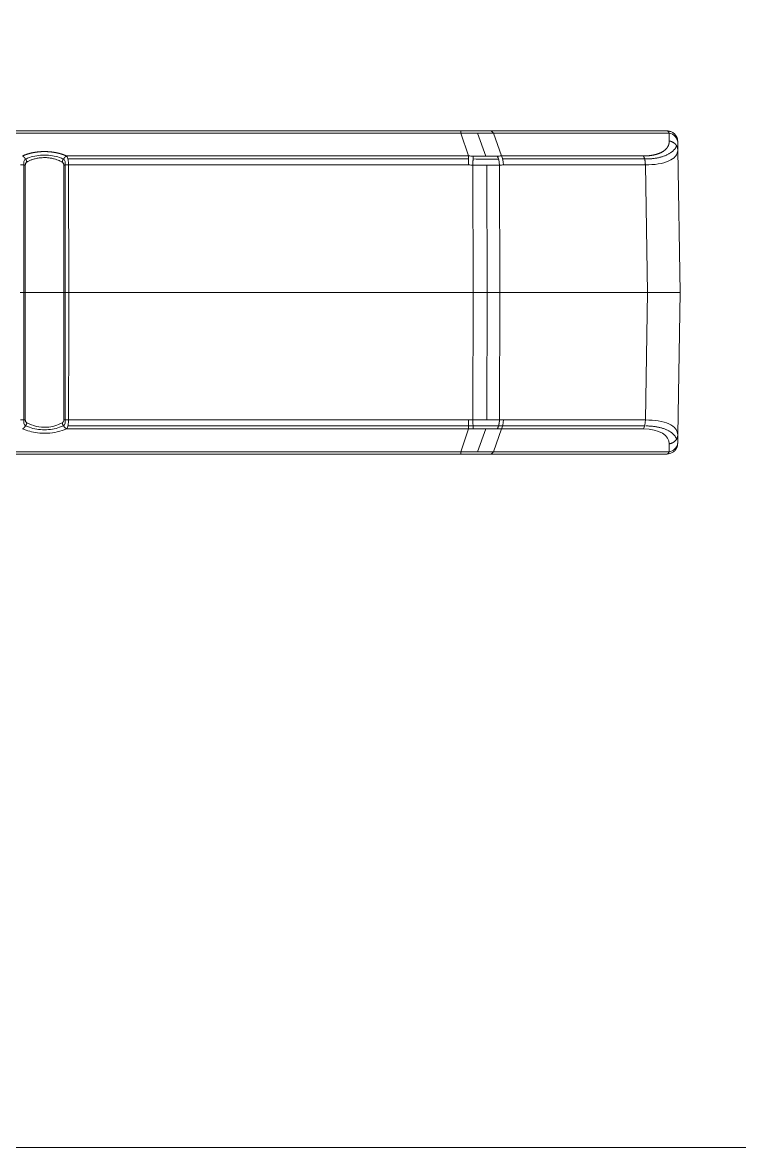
# Model space of a CAD drawing. Extents: x -778 to -614, y -2061 to -1833.
# Drawn here: x -722.52 to -702.01, y -2061.09 to -2028.9 of the extents above; entities that cross this region are included whole.
import ezdxf

# ---------------------------------------------------------------- set-up
doc = ezdxf.new("R2010")
doc.units = 0
doc.header["$MEASUREMENT"] = 0
doc.layers.add('3', color=7, linetype='Continuous')

msp = doc.modelspace()

# ---------------------------------------------------------------- linework, layer by layer
at = {"linetype": 'Continuous', "lineweight": 0}
msp.add_lwpolyline([(-778.457, -1974.121), (-613.541, -1974.121), (-613.541, -2061.092), (-778.457, -2061.092)], close=True, dxfattribs=at)
at = {"layer": '3', "color": 213, "linetype": 'Continuous', "lineweight": 0}
for p, q in [((-709.985, -2032.004), (-743.459, -2032.004)), ((-704.078, -2032.004), (-709.142, -2032.004)), ((-703.772, -2032.552), (-703.776, -2032.327)), ((-703.772, -2032.552), (-703.701, -2036.627)), ((-722.441, -2036.627), (-722.588, -2036.627)), ((-722.441, -2036.627), (-722.588, -2036.627)), ((-721.195, -2036.627), (-721.342, -2036.627)), ((-721.195, -2036.627), (-721.342, -2036.627)), ((-721.195, -2036.627), (-709.623, -2036.627)), ((-721.195, -2036.627), (-709.623, -2036.627)), ((-708.863, -2036.627), (-709.623, -2036.627)), ((-708.863, -2036.627), (-709.623, -2036.627)), ((-708.863, -2036.627), (-704.637, -2036.627)), ((-708.863, -2036.627), (-704.637, -2036.627)), ((-703.701, -2036.627), (-704.637, -2036.627)), ((-703.701, -2036.627), (-704.637, -2036.627)), ((-703.772, -2040.702), (-703.701, -2036.627)), ((-703.772, -2040.702), (-703.776, -2040.928)), ((-709.985, -2041.25), (-743.459, -2041.25)), ((-704.078, -2041.25), (-709.142, -2041.25))]:
    msp.add_line(p, q, dxfattribs=at)
at = {"layer": '3', "color": 18, "linetype": 'Continuous', "lineweight": 0}
for p, q in [((-709.985, -2032.069), (-743.429, -2032.069)), ((-709.985, -2032.069), (-709.757, -2032.723)), ((-709.269, -2032.728), (-709.499, -2032.067)), ((-709.048, -2032.069), (-708.821, -2032.723)), ((-704.021, -2032.069), (-709.048, -2032.069)), ((-704.017, -2032.295), (-704.021, -2032.069)), ((-722.48, -2032.885), (-722.481, -2036.627)), ((-722.441, -2032.8), (-722.48, -2032.885)), ((-721.302, -2032.885), (-721.342, -2032.8)), ((-721.302, -2036.627), (-721.302, -2032.885)), ((-721.261, -2032.723), (-709.757, -2032.723)), ((-709.757, -2032.808), (-721.224, -2032.808)), ((-721.204, -2032.98), (-721.195, -2036.627)), ((-721.204, -2032.98), (-709.757, -2032.98)), ((-709.636, -2032.982), (-709.623, -2036.627)), ((-708.875, -2032.982), (-708.863, -2036.627)), ((-708.821, -2032.723), (-704.759, -2032.723)), ((-704.704, -2032.808), (-708.785, -2032.808)), ((-708.763, -2032.98), (-704.701, -2032.98)), ((-704.701, -2032.98), (-704.637, -2036.627)), ((-709.228, -2036.627), (-709.241, -2032.987)), ((-722.481, -2036.627), (-722.48, -2040.371)), ((-721.303, -2040.371), (-721.302, -2036.627)), ((-709.636, -2040.272), (-709.623, -2036.627)), ((-709.228, -2036.627), (-709.241, -2040.268)), ((-708.875, -2040.272), (-708.863, -2036.627)), ((-704.701, -2040.274), (-704.637, -2036.627)), ((-722.441, -2040.455), (-722.48, -2040.371)), ((-721.303, -2040.371), (-721.342, -2040.455)), ((-721.204, -2040.274), (-709.757, -2040.274)), ((-708.763, -2040.274), (-704.701, -2040.274)), ((-721.261, -2040.531), (-709.757, -2040.531)), ((-721.224, -2040.446), (-709.757, -2040.446)), ((-709.985, -2041.185), (-709.757, -2040.531)), ((-709.269, -2040.526), (-709.499, -2041.187)), ((-709.048, -2041.185), (-708.821, -2040.531)), ((-708.821, -2040.531), (-704.759, -2040.531)), ((-708.785, -2040.446), (-704.704, -2040.446)), ((-704.017, -2040.959), (-704.021, -2041.185)), ((-709.985, -2041.185), (-743.429, -2041.185)), ((-704.021, -2041.185), (-709.048, -2041.185))]:
    msp.add_line(p, q, dxfattribs=at)
at = {"layer": '3', "color": 213, "linetype": 'Continuous', "lineweight": 0}
for points in [[(-703.772, -2032.552, 0), (-703.772, -2032.545, 0), (-703.773, -2032.538, 0), (-703.773, -2032.53, 0), (-703.774, -2032.523, 0), (-703.775, -2032.516, 0), (-703.777, -2032.509, 0), (-703.778, -2032.502, 0), (-703.78, -2032.495, 0), (-703.782, -2032.487, 0), (-703.784, -2032.48, 0), (-703.787, -2032.473, 0), (-703.789, -2032.467, 0), (-703.792, -2032.46, 0), (-703.795, -2032.453, 0), (-703.799, -2032.446, 0), (-703.802, -2032.44, 0), (-703.806, -2032.433, 0), (-703.81, -2032.427, 0), (-703.814, -2032.42, 0), (-703.818, -2032.414, 0), (-703.823, -2032.408, 0), (-703.827, -2032.402, 0), (-703.832, -2032.396, 0), (-703.837, -2032.391, 0), (-703.843, -2032.385, 0), (-703.848, -2032.379, 0), (-703.854, -2032.374, 0), (-703.859, -2032.369, 0), (-703.865, -2032.364, 0), (-703.871, -2032.359, 0), (-703.877, -2032.354, 0), (-703.884, -2032.349, 0), (-703.89, -2032.345, 0), (-703.897, -2032.341, 0), (-703.904, -2032.336, 0), (-703.911, -2032.332, 0), (-703.918, -2032.329, 0), (-703.925, -2032.325, 0), (-703.932, -2032.321, 0), (-703.939, -2032.318, 0), (-703.947, -2032.315, 0), (-703.954, -2032.312, 0), (-703.962, -2032.309, 0), (-703.969, -2032.307, 0), (-703.977, -2032.304, 0), (-703.985, -2032.302, 0), (-703.993, -2032.3, 0), (-704.001, -2032.298, 0), (-704.009, -2032.297, 0)], [(-722.396, -2032.896, 0), (-722.397, -2032.892, 0), (-722.398, -2032.887, 0), (-722.4, -2032.883, 0), (-722.401, -2032.878, 0), (-722.403, -2032.874, 0), (-722.405, -2032.87, 0), (-722.406, -2032.865, 0), (-722.408, -2032.861, 0), (-722.41, -2032.857, 0), (-722.412, -2032.852, 0), (-722.414, -2032.848, 0), (-722.416, -2032.844, 0), (-722.418, -2032.84, 0), (-722.42, -2032.835, 0), (-722.422, -2032.831, 0), (-722.424, -2032.827, 0), (-722.426, -2032.823, 0), (-722.429, -2032.819, 0), (-722.431, -2032.815, 0), (-722.433, -2032.811, 0), (-722.436, -2032.807, 0), (-722.438, -2032.803, 0), (-722.441, -2032.8, 0), (-722.444, -2032.796, 0), (-722.446, -2032.792, 0), (-722.449, -2032.788, 0), (-722.452, -2032.785, 0), (-722.454, -2032.781, 0), (-722.457, -2032.778, 0), (-722.46, -2032.775, 0), (-722.463, -2032.771, 0), (-722.466, -2032.768, 0), (-722.469, -2032.765, 0), (-722.472, -2032.762, 0), (-722.475, -2032.759, 0), (-722.478, -2032.756, 0), (-722.481, -2032.753, 0), (-722.484, -2032.75, 0), (-722.487, -2032.747, 0), (-722.49, -2032.745, 0), (-722.493, -2032.742, 0), (-722.496, -2032.74, 0), (-722.499, -2032.737, 0), (-722.503, -2032.735, 0), (-722.506, -2032.733, 0), (-722.509, -2032.731, 0), (-722.512, -2032.729, 0), (-722.515, -2032.727, 0), (-722.518, -2032.725, 0)], [(-721.261, -2032.723, 0), (-721.264, -2032.725, 0), (-721.267, -2032.727, 0), (-721.27, -2032.729, 0), (-721.274, -2032.731, 0), (-721.277, -2032.733, 0), (-721.28, -2032.735, 0), (-721.283, -2032.737, 0), (-721.286, -2032.74, 0), (-721.289, -2032.742, 0), (-721.293, -2032.745, 0), (-721.296, -2032.747, 0), (-721.299, -2032.75, 0), (-721.302, -2032.753, 0), (-721.305, -2032.756, 0), (-721.308, -2032.759, 0), (-721.311, -2032.762, 0), (-721.314, -2032.765, 0), (-721.317, -2032.768, 0), (-721.32, -2032.771, 0), (-721.322, -2032.775, 0), (-721.325, -2032.778, 0), (-721.328, -2032.781, 0), (-721.331, -2032.785, 0), (-721.334, -2032.788, 0), (-721.336, -2032.792, 0), (-721.339, -2032.796, 0), (-721.342, -2032.8, 0), (-721.344, -2032.803, 0), (-721.347, -2032.807, 0), (-721.349, -2032.811, 0), (-721.351, -2032.815, 0), (-721.354, -2032.819, 0), (-721.356, -2032.823, 0), (-721.358, -2032.827, 0), (-721.361, -2032.831, 0), (-721.363, -2032.835, 0), (-721.365, -2032.84, 0), (-721.367, -2032.844, 0), (-721.369, -2032.848, 0), (-721.371, -2032.852, 0), (-721.373, -2032.857, 0), (-721.375, -2032.861, 0), (-721.376, -2032.865, 0), (-721.378, -2032.87, 0), (-721.38, -2032.874, 0), (-721.381, -2032.878, 0), (-721.383, -2032.883, 0), (-721.384, -2032.887, 0), (-721.385, -2032.892, 0)], [(-722.522, -2040.531, 0), (-722.518, -2040.529, 0), (-722.515, -2040.528, 0), (-722.512, -2040.526, 0), (-722.509, -2040.524, 0), (-722.506, -2040.522, 0), (-722.503, -2040.519, 0), (-722.499, -2040.517, 0), (-722.496, -2040.515, 0), (-722.493, -2040.512, 0), (-722.49, -2040.51, 0), (-722.487, -2040.507, 0), (-722.484, -2040.504, 0), (-722.481, -2040.502, 0), (-722.478, -2040.499, 0), (-722.475, -2040.496, 0), (-722.472, -2040.493, 0), (-722.469, -2040.49, 0), (-722.466, -2040.486, 0), (-722.463, -2040.483, 0), (-722.46, -2040.48, 0), (-722.457, -2040.477, 0), (-722.454, -2040.473, 0), (-722.452, -2040.47, 0), (-722.449, -2040.466, 0), (-722.446, -2040.462, 0), (-722.444, -2040.459, 0), (-722.441, -2040.455, 0), (-722.438, -2040.451, 0), (-722.436, -2040.447, 0), (-722.433, -2040.443, 0), (-722.431, -2040.439, 0), (-722.429, -2040.435, 0), (-722.426, -2040.431, 0), (-722.424, -2040.427, 0), (-722.422, -2040.423, 0), (-722.42, -2040.419, 0), (-722.418, -2040.415, 0), (-722.416, -2040.411, 0), (-722.414, -2040.406, 0), (-722.412, -2040.402, 0), (-722.41, -2040.398, 0), (-722.408, -2040.394, 0), (-722.406, -2040.389, 0), (-722.405, -2040.385, 0), (-722.403, -2040.38, 0), (-722.401, -2040.376, 0), (-722.4, -2040.372, 0), (-722.398, -2040.367, 0), (-722.397, -2040.363, 0)], [(-721.387, -2040.358, 0), (-721.385, -2040.363, 0), (-721.384, -2040.367, 0), (-721.383, -2040.372, 0), (-721.381, -2040.376, 0), (-721.38, -2040.38, 0), (-721.378, -2040.385, 0), (-721.376, -2040.389, 0), (-721.375, -2040.394, 0), (-721.373, -2040.398, 0), (-721.371, -2040.402, 0), (-721.369, -2040.406, 0), (-721.367, -2040.411, 0), (-721.365, -2040.415, 0), (-721.363, -2040.419, 0), (-721.361, -2040.423, 0), (-721.358, -2040.427, 0), (-721.356, -2040.431, 0), (-721.354, -2040.435, 0), (-721.351, -2040.439, 0), (-721.349, -2040.443, 0), (-721.347, -2040.447, 0), (-721.344, -2040.451, 0), (-721.342, -2040.455, 0), (-721.339, -2040.459, 0), (-721.336, -2040.462, 0), (-721.334, -2040.466, 0), (-721.331, -2040.47, 0), (-721.328, -2040.473, 0), (-721.325, -2040.477, 0), (-721.322, -2040.48, 0), (-721.32, -2040.483, 0), (-721.317, -2040.486, 0), (-721.314, -2040.49, 0), (-721.311, -2040.493, 0), (-721.308, -2040.496, 0), (-721.305, -2040.499, 0), (-721.302, -2040.502, 0), (-721.299, -2040.504, 0), (-721.296, -2040.507, 0), (-721.293, -2040.51, 0), (-721.289, -2040.512, 0), (-721.286, -2040.515, 0), (-721.283, -2040.517, 0), (-721.28, -2040.519, 0), (-721.277, -2040.522, 0), (-721.274, -2040.524, 0), (-721.27, -2040.526, 0), (-721.267, -2040.528, 0), (-721.264, -2040.529, 0)], [(-704.017, -2040.959, 0), (-704.009, -2040.958, 0), (-704.001, -2040.956, 0), (-703.993, -2040.954, 0), (-703.985, -2040.952, 0), (-703.977, -2040.95, 0), (-703.969, -2040.948, 0), (-703.962, -2040.945, 0), (-703.954, -2040.942, 0), (-703.947, -2040.94, 0), (-703.939, -2040.936, 0), (-703.932, -2040.933, 0), (-703.925, -2040.93, 0), (-703.918, -2040.926, 0), (-703.911, -2040.922, 0), (-703.904, -2040.918, 0), (-703.897, -2040.914, 0), (-703.89, -2040.91, 0), (-703.884, -2040.905, 0), (-703.877, -2040.9, 0), (-703.871, -2040.896, 0), (-703.865, -2040.891, 0), (-703.859, -2040.886, 0), (-703.854, -2040.88, 0), (-703.848, -2040.875, 0), (-703.843, -2040.87, 0), (-703.837, -2040.864, 0), (-703.832, -2040.858, 0), (-703.827, -2040.852, 0), (-703.823, -2040.846, 0), (-703.818, -2040.84, 0), (-703.814, -2040.834, 0), (-703.81, -2040.828, 0), (-703.806, -2040.821, 0), (-703.802, -2040.815, 0), (-703.799, -2040.808, 0), (-703.795, -2040.801, 0), (-703.792, -2040.795, 0), (-703.789, -2040.788, 0), (-703.787, -2040.781, 0), (-703.784, -2040.774, 0), (-703.782, -2040.767, 0), (-703.78, -2040.76, 0), (-703.778, -2040.753, 0), (-703.777, -2040.746, 0), (-703.775, -2040.738, 0), (-703.774, -2040.731, 0), (-703.773, -2040.724, 0), (-703.773, -2040.717, 0), (-703.772, -2040.709, 0)]]:
    msp.add_polyline3d(points, dxfattribs=at)
at = {"layer": '3', "color": 18, "linetype": 'Continuous', "lineweight": 0}
for points in [[(-704.704, -2032.808, 0), (-704.677, -2032.808, 0), (-704.65, -2032.807, 0), (-704.624, -2032.807, 0), (-704.597, -2032.805, 0), (-704.571, -2032.804, 0), (-704.545, -2032.802, 0), (-704.52, -2032.8, 0), (-704.495, -2032.798, 0), (-704.47, -2032.795, 0), (-704.445, -2032.792, 0), (-704.421, -2032.788, 0), (-704.397, -2032.785, 0), (-704.373, -2032.781, 0), (-704.35, -2032.776, 0), (-704.327, -2032.772, 0), (-704.305, -2032.767, 0), (-704.283, -2032.761, 0), (-704.261, -2032.756, 0), (-704.239, -2032.75, 0), (-704.218, -2032.744, 0), (-704.198, -2032.737, 0), (-704.178, -2032.73, 0), (-704.158, -2032.723, 0), (-704.139, -2032.716, 0), (-704.12, -2032.708, 0), (-704.101, -2032.7, 0), (-704.083, -2032.692, 0), (-704.066, -2032.683, 0), (-704.049, -2032.675, 0), (-704.032, -2032.665, 0), (-704.016, -2032.656, 0), (-704, -2032.646, 0), (-703.985, -2032.637, 0), (-703.97, -2032.626, 0), (-703.956, -2032.616, 0), (-703.943, -2032.605, 0), (-703.929, -2032.594, 0), (-703.917, -2032.583, 0), (-703.905, -2032.572, 0), (-703.893, -2032.56, 0), (-703.882, -2032.548, 0), (-703.872, -2032.536, 0), (-703.862, -2032.524, 0), (-703.852, -2032.511, 0), (-703.843, -2032.498, 0), (-703.835, -2032.486, 0), (-703.827, -2032.472, 0), (-703.82, -2032.459, 0), (-703.813, -2032.445, 0)], [(-709.757, -2040.446, 0), (-709.755, -2040.446, 0), (-709.752, -2040.446, 0), (-709.75, -2040.446, 0), (-709.747, -2040.446, 0), (-709.745, -2040.446, 0), (-709.742, -2040.446, 0), (-709.74, -2040.446, 0), (-709.737, -2040.446, 0), (-709.735, -2040.446, 0), (-709.732, -2040.446, 0), (-709.73, -2040.446, 0), (-709.727, -2040.446, 0), (-709.725, -2040.446, 0), (-709.722, -2040.446, 0), (-709.72, -2040.446, 0), (-709.717, -2040.446, 0), (-709.715, -2040.446, 0), (-709.712, -2040.446, 0), (-709.709, -2040.446, 0), (-709.707, -2040.446, 0), (-709.704, -2040.446, 0), (-709.702, -2040.446, 0), (-709.699, -2040.446, 0), (-709.697, -2040.446, 0), (-709.694, -2040.446, 0), (-709.692, -2040.446, 0), (-709.689, -2040.446, 0), (-709.687, -2040.446, 0), (-709.684, -2040.446, 0), (-709.682, -2040.446, 0), (-709.679, -2040.446, 0), (-709.677, -2040.446, 0), (-709.674, -2040.446, 0), (-709.672, -2040.446, 0), (-709.669, -2040.446, 0), (-709.667, -2040.446, 0), (-709.664, -2040.446, 0), (-709.662, -2040.446, 0), (-709.659, -2040.446, 0), (-709.656, -2040.446, 0), (-709.654, -2040.446, 0), (-709.651, -2040.446, 0), (-709.649, -2040.446, 0), (-709.646, -2040.446, 0), (-709.644, -2040.446, 0), (-709.641, -2040.446, 0), (-709.639, -2040.445, 0), (-709.636, -2040.445, 0), (-709.634, -2040.445, 0)], [(-708.901, -2040.445, 0), (-708.899, -2040.445, 0), (-708.897, -2040.445, 0), (-708.894, -2040.445, 0), (-708.892, -2040.445, 0), (-708.89, -2040.445, 0), (-708.887, -2040.445, 0), (-708.885, -2040.445, 0), (-708.883, -2040.445, 0), (-708.88, -2040.445, 0), (-708.878, -2040.445, 0), (-708.876, -2040.445, 0), (-708.873, -2040.445, 0), (-708.871, -2040.446, 0), (-708.869, -2040.446, 0), (-708.866, -2040.446, 0), (-708.864, -2040.446, 0), (-708.862, -2040.446, 0), (-708.859, -2040.446, 0), (-708.857, -2040.446, 0), (-708.855, -2040.446, 0), (-708.852, -2040.446, 0), (-708.85, -2040.446, 0), (-708.848, -2040.446, 0), (-708.846, -2040.446, 0), (-708.843, -2040.446, 0), (-708.841, -2040.446, 0), (-708.839, -2040.446, 0), (-708.836, -2040.446, 0), (-708.834, -2040.446, 0), (-708.832, -2040.446, 0), (-708.829, -2040.446, 0), (-708.827, -2040.446, 0), (-708.825, -2040.446, 0), (-708.822, -2040.446, 0), (-708.82, -2040.446, 0), (-708.818, -2040.446, 0), (-708.815, -2040.446, 0), (-708.813, -2040.446, 0), (-708.811, -2040.446, 0), (-708.808, -2040.446, 0), (-708.806, -2040.446, 0), (-708.804, -2040.446, 0), (-708.801, -2040.446, 0), (-708.799, -2040.446, 0), (-708.797, -2040.446, 0), (-708.794, -2040.446, 0), (-708.792, -2040.446, 0), (-708.79, -2040.446, 0), (-708.787, -2040.446, 0)], [(-703.807, -2040.823, 0), (-703.813, -2040.809, 0), (-703.82, -2040.795, 0), (-703.827, -2040.782, 0), (-703.835, -2040.769, 0), (-703.843, -2040.756, 0), (-703.852, -2040.743, 0), (-703.862, -2040.731, 0), (-703.872, -2040.718, 0), (-703.882, -2040.706, 0), (-703.893, -2040.694, 0), (-703.905, -2040.683, 0), (-703.917, -2040.671, 0), (-703.929, -2040.66, 0), (-703.943, -2040.649, 0), (-703.956, -2040.638, 0), (-703.97, -2040.628, 0), (-703.985, -2040.618, 0), (-704, -2040.608, 0), (-704.016, -2040.598, 0), (-704.032, -2040.589, 0), (-704.049, -2040.58, 0), (-704.066, -2040.571, 0), (-704.083, -2040.563, 0), (-704.101, -2040.554, 0), (-704.12, -2040.546, 0), (-704.139, -2040.539, 0), (-704.158, -2040.531, 0), (-704.178, -2040.524, 0), (-704.198, -2040.517, 0), (-704.218, -2040.511, 0), (-704.239, -2040.505, 0), (-704.261, -2040.499, 0), (-704.283, -2040.493, 0), (-704.305, -2040.488, 0), (-704.327, -2040.483, 0), (-704.35, -2040.478, 0), (-704.373, -2040.474, 0), (-704.397, -2040.47, 0), (-704.421, -2040.466, 0), (-704.445, -2040.463, 0), (-704.47, -2040.46, 0), (-704.495, -2040.457, 0), (-704.52, -2040.454, 0), (-704.545, -2040.452, 0), (-704.571, -2040.45, 0), (-704.597, -2040.449, 0), (-704.624, -2040.448, 0), (-704.65, -2040.447, 0), (-704.677, -2040.447, 0)]]:
    msp.add_polyline3d(points, dxfattribs=at)
for points, degree in [([(-709.985, -2032.069), (-709.985, -2032.027), (-709.985, -2032), (-709.985, -2032.006)], 3), ([(-709.048, -2032.069), (-709.076, -2032.027), (-709.109, -2032.004), (-709.142, -2032.004)], 3), ([(-704.021, -2032.069), (-703.892, -2032.09), (-703.778, -2032.218), (-703.776, -2032.327)], 3), ([(-703.798, -2032.192), (-703.785, -2032.226), (-703.777, -2032.263), (-703.776, -2032.3)], 3), ([(-703.776, -2032.327), (-703.776, -2032.309), (-703.776, -2032.3)], 2), ([(-722.441, -2036.627), (-722.441, -2035.412), (-722.441, -2034.197), (-722.441, -2032.982)], 3), ([(-721.341, -2032.982), (-721.341, -2034.197), (-721.341, -2035.412), (-721.342, -2036.627)], 3), ([(-721.204, -2032.98), (-721.254, -2032.981), (-721.304, -2032.981), (-721.341, -2032.982)], 3), ([(-722.441, -2036.627), (-722.441, -2037.843), (-722.441, -2039.058), (-722.441, -2040.273)], 3), ([(-721.341, -2040.273), (-721.341, -2039.058), (-721.341, -2037.843), (-721.342, -2036.627)], 3), ([(-721.204, -2040.274), (-721.201, -2039.058), (-721.198, -2037.843), (-721.195, -2036.627)], 3), ([(-722.579, -2040.274), (-722.528, -2040.274), (-722.478, -2040.273), (-722.441, -2040.273)], 3), ([(-709.757, -2040.274), (-709.697, -2040.274), (-709.636, -2040.272)], 2), ([(-708.875, -2040.272), (-708.819, -2040.274), (-708.763, -2040.274)], 2), ([(-704.759, -2040.531), (-704.725, -2040.48), (-704.702, -2040.378), (-704.701, -2040.274)], 3), ([(-709.757, -2040.532), (-709.714, -2040.531), (-709.671, -2040.531), (-709.628, -2040.53)], 3), ([(-708.94, -2040.53), (-708.9, -2040.531), (-708.86, -2040.531), (-708.82, -2040.532)], 3), ([(-704.759, -2040.531), (-704.298, -2040.531), (-704.013, -2040.724), (-704.017, -2040.959)], 3), ([(-704.021, -2041.185), (-703.904, -2041.166), (-703.807, -2041.078), (-703.782, -2040.975)], 3), ([(-709.048, -2041.185), (-709.076, -2041.228), (-709.109, -2041.25), (-709.142, -2041.25)], 3)]:
    msp.add_open_spline(points, degree=degree, dxfattribs=at)
at = {"layer": '3', "color": 213, "linetype": 'Continuous', "lineweight": 0}
for points, weights in [([(-709.142, -2032.004), (-709.41, -2032.004), (-709.695, -2032.004), (-709.985, -2032.004)], [1, 0.987321031206, 0.987321031206, 1]), ([(-709.628, -2032.724), (-709.63, -2032.778), (-709.633, -2032.872), (-709.636, -2032.982)], [1.07167317982, 0.976432382685, 0.976110034772, 1.07070613607]), ([(-708.94, -2040.53), (-708.903, -2040.476), (-708.879, -2040.382), (-708.875, -2040.272)], [1.07168126174, 0.976432204407, 0.976107357767, 1.07070672182])]:
    msp.add_rational_spline(points, weights, degree=3, dxfattribs=at)
for points, degree, knots in [([(-703.798, -2032.195), (-703.81, -2032.166), (-703.842, -2032.114), (-703.911, -2032.052), (-703.994, -2032.015), (-704.051, -2032.008), (-704.08, -2032.008)], 3, [0, 0, 0, 0, 0.255412, 0.51486, 0.766374, 1, 1, 1, 1]), ([(-703.817, -2032.154), (-703.811, -2032.164), (-703.806, -2032.175), (-703.801, -2032.186), (-703.799, -2032.19), (-703.798, -2032.194)], 3, [0, 0, 0, 0, 0.864832, 0.864832, 1, 1, 1, 1]), ([(-709.757, -2032.723), (-709.757, -2032.749), (-709.757, -2032.787), (-709.757, -2032.876), (-709.757, -2032.928), (-709.757, -2032.98)], 3, [0, 0, 0, 0, 0.5, 0.5, 1, 1, 1, 1]), ([(-721.342, -2036.627), (-721.376, -2036.627), (-721.531, -2036.627), (-721.891, -2036.627), (-722.251, -2036.627), (-722.407, -2036.627), (-722.441, -2036.627)], 3, [0, 0, 0, 0, 0.121771, 0.5, 0.878229, 1, 1, 1, 1]), ([(-721.342, -2036.627), (-721.448, -2036.627), (-721.592, -2036.627), (-721.662, -2036.627), (-721.738, -2036.627), (-721.814, -2036.627), (-721.891, -2036.627), (-721.967, -2036.627), (-722.044, -2036.627), (-722.119, -2036.627), (-722.191, -2036.627), (-722.334, -2036.627), (-722.441, -2036.627)], 2, [0, 0, 0, 0.25, 0.25, 0.375, 0.375, 0.5, 0.5, 0.625, 0.625, 0.75, 0.75, 1, 1, 1]), ([(-709.628, -2040.53), (-709.629, -2040.505), (-709.631, -2040.467), (-709.633, -2040.377), (-709.635, -2040.325), (-709.636, -2040.272)], 3, [0, 0, 0, 0, 0.5, 0.5, 1, 1, 1, 1]), ([(-709.142, -2041.25), (-709.243, -2041.25), (-709.346, -2041.25), (-709.447, -2041.25), (-709.555, -2041.25), (-709.764, -2041.25), (-709.985, -2041.25)], 2, [0, 0, 0, 0.25, 0.25, 0.5, 0.5, 1, 1, 1]), ([(-704.08, -2041.246), (-704.051, -2041.247), (-703.994, -2041.239), (-703.911, -2041.202), (-703.842, -2041.141), (-703.81, -2041.089), (-703.798, -2041.06)], 3, [0, 0, 0, 0, 0.233626, 0.48514, 0.744587, 1, 1, 1, 1])]:
    msp.add_open_spline(points, degree=degree, knots=knots, dxfattribs=at)
for points, degree in [([(-704.078, -2032.004), (-704.055, -2032.004), (-704.033, -2032.007), (-704.011, -2032.012)], 3), ([(-703.782, -2032.247), (-703.794, -2032.186), (-703.826, -2032.151)], 2), ([(-703.795, -2032.647), (-703.785, -2032.616), (-703.778, -2032.584), (-703.772, -2032.552)], 3), ([(-709.757, -2032.723), (-709.714, -2032.724), (-709.671, -2032.724), (-709.628, -2032.724)], 3), ([(-709.757, -2032.98), (-709.717, -2032.981), (-709.676, -2032.982), (-709.636, -2032.982)], 3), ([(-708.94, -2032.724), (-708.9, -2032.724), (-708.861, -2032.724), (-708.821, -2032.723)], 3), ([(-708.94, -2032.724), (-708.904, -2032.776), (-708.878, -2032.877), (-708.875, -2032.982)], 3), ([(-708.875, -2032.982), (-708.837, -2032.982), (-708.8, -2032.981), (-708.763, -2032.98)], 3), ([(-708.821, -2032.723), (-708.786, -2032.775), (-708.763, -2032.876), (-708.763, -2032.98)], 3), ([(-709.757, -2040.531), (-709.757, -2040.48), (-709.757, -2040.378), (-709.757, -2040.274)], 3), ([(-708.82, -2040.532), (-708.787, -2040.48), (-708.764, -2040.379), (-708.763, -2040.274)], 3), ([(-703.791, -2040.619), (-703.783, -2040.646), (-703.777, -2040.674), (-703.772, -2040.702)], 3), ([(-703.826, -2041.104), (-703.794, -2041.068), (-703.782, -2041.007)], 2), ([(-703.804, -2041.059), (-703.787, -2041.025), (-703.777, -2040.989), (-703.776, -2040.954)], 3), ([(-703.782, -2040.975), (-703.778, -2040.959), (-703.776, -2040.944), (-703.776, -2040.928)], 3), ([(-703.782, -2041.002), (-703.781, -2040.974)], 1)]:
    msp.add_open_spline(points, degree=degree, dxfattribs=at)
at = {"layer": '3', "color": 18, "linetype": 'Continuous', "lineweight": 0}
for points, degree, knots in [([(-704.021, -2032.069), (-704.029, -2032.053), (-704.042, -2032.024), (-704.057, -2032.013), (-704.063, -2032.01)], 3, [0, 0, 0, 0, 0.573753, 1, 1, 1, 1]), ([(-709.048, -2032.069), (-709.073, -2032.069), (-709.123, -2032.069), (-709.199, -2032.068), (-709.275, -2032.068), (-709.352, -2032.068), (-709.43, -2032.067), (-709.508, -2032.067), (-709.586, -2032.067), (-709.665, -2032.068), (-709.744, -2032.068), (-709.824, -2032.068), (-709.904, -2032.069), (-709.958, -2032.069), (-709.985, -2032.069)], 3, [0, 0, 0, 0, 0.083835, 0.167398, 0.250743, 0.333924, 0.416995, 0.500011, 0.583027, 0.666096, 0.749274, 0.832615, 0.916172, 1, 1, 1, 1]), ([(-704.759, -2032.723), (-704.598, -2032.723), (-704.463, -2032.695), (-704.324, -2032.667), (-704.224, -2032.61), (-704.121, -2032.553), (-704.068, -2032.472), (-704.016, -2032.392), (-704.017, -2032.295)], 2, [0, 0, 0, 0.25, 0.25, 0.5, 0.5, 0.75, 0.75, 1, 1, 1]), ([(-722.522, -2032.723), (-722.39, -2032.663), (-722.228, -2032.63), (-722.129, -2032.61), (-722.024, -2032.602), (-721.918, -2032.594), (-721.811, -2032.599), (-721.716, -2032.603), (-721.623, -2032.618), (-721.546, -2032.63), (-721.472, -2032.649), (-721.359, -2032.679), (-721.261, -2032.723)], 2, [0, 0, 0, 0.25, 0.25, 0.375, 0.375, 0.5, 0.5, 0.625, 0.625, 0.75, 0.75, 1, 1, 1]), ([(-704.701, -2032.98), (-704.573, -2032.975), (-704.31, -2032.963), (-704.015, -2032.873), (-703.846, -2032.761), (-703.806, -2032.678), (-703.795, -2032.647)], 3, [0, 0, 0, 0, 0.268831, 0.555094, 0.837523, 1, 1, 1, 1]), ([(-722.441, -2032.981), (-722.441, -2032.977), (-722.441, -2032.972), (-722.439, -2032.958), (-722.434, -2032.941), (-722.426, -2032.923), (-722.413, -2032.908), (-722.402, -2032.899), (-722.396, -2032.896)], 3, [0, 0, 0, 0, 0.059617, 0.213506, 0.384041, 0.573796, 0.783898, 1, 1, 1, 1]), ([(-721.351, -2032.814), (-721.385, -2032.796), (-721.542, -2032.729), (-721.891, -2032.672), (-722.24, -2032.729), (-722.398, -2032.796), (-722.432, -2032.814)], 3, [0, 0, 0, 0, 0.11656, 0.5, 0.88344, 1, 1, 1, 1]), ([(-722.396, -2032.896), (-722.376, -2032.885), (-722.33, -2032.861), (-722.251, -2032.828), (-722.154, -2032.8), (-722.044, -2032.778), (-721.926, -2032.768), (-721.811, -2032.771), (-721.706, -2032.784), (-721.615, -2032.804), (-721.537, -2032.827), (-721.472, -2032.853), (-721.423, -2032.876), (-721.396, -2032.891), (-721.387, -2032.896)], 3, [0, 0, 0, 0, 0.073745, 0.161193, 0.257299, 0.361784, 0.470254, 0.574424, 0.670316, 0.756398, 0.833517, 0.902785, 0.965256, 1, 1, 1, 1]), ([(-721.387, -2032.896), (-721.381, -2032.899), (-721.37, -2032.908), (-721.357, -2032.923), (-721.348, -2032.941), (-721.343, -2032.958), (-721.341, -2032.972), (-721.341, -2032.977), (-721.341, -2032.981)], 3, [0, 0, 0, 0, 0.216102, 0.426204, 0.615959, 0.786494, 0.940383, 1, 1, 1, 1]), ([(-721.261, -2032.723), (-721.244, -2032.756), (-721.212, -2032.819), (-721.206, -2032.927), (-721.204, -2032.98)], 3, [0, 0, 0, 0, 0.511087, 1, 1, 1, 1]), ([(-709.636, -2032.982), (-709.612, -2032.983), (-709.565, -2032.984), (-709.494, -2032.985), (-709.424, -2032.986), (-709.353, -2032.986), (-709.283, -2032.987), (-709.213, -2032.987), (-709.144, -2032.986), (-709.076, -2032.986), (-709.008, -2032.985), (-708.941, -2032.984), (-708.897, -2032.983), (-708.875, -2032.982)], 3, [0, 0, 0, 0, 0.090884, 0.181779, 0.27267, 0.363548, 0.45442, 0.545297, 0.636191, 0.727114, 0.818066, 0.909033, 1, 1, 1, 1]), ([(-708.902, -2032.81), (-709.028, -2032.812), (-709.159, -2032.813), (-709.291, -2032.813), (-709.403, -2032.813), (-709.517, -2032.811), (-709.631, -2032.809)], 3, [0, 0, 0, 0, 0.543747, 0.543747, 0.543747, 1, 1, 1, 1]), ([(-709.628, -2032.724), (-709.605, -2032.725), (-709.558, -2032.726), (-709.487, -2032.727), (-709.417, -2032.728), (-709.348, -2032.728), (-709.263, -2032.729), (-709.163, -2032.728), (-709.05, -2032.727), (-708.977, -2032.725), (-708.941, -2032.724)], 3, [0, 0, 0, 0, 0.099892, 0.199712, 0.299578, 0.399611, 0.499931, 0.666992, 0.833496, 1, 1, 1, 1]), ([(-722.441, -2040.273), (-722.441, -2040.278), (-722.441, -2040.288), (-722.438, -2040.304), (-722.431, -2040.322), (-722.418, -2040.343), (-722.403, -2040.353), (-722.396, -2040.358)], 3, [0, 0, 0, 0, 0.140901, 0.280614, 0.423759, 0.701781, 1, 1, 1, 1]), ([(-722.396, -2040.358), (-722.311, -2040.397), (-722.145, -2040.473), (-721.845, -2040.494), (-721.582, -2040.452), (-721.453, -2040.39), (-721.387, -2040.358)], 3, [0, 0, 0, 0, 0.286424, 0.55617, 0.772263, 1, 1, 1, 1]), ([(-721.387, -2040.358), (-721.383, -2040.356), (-721.375, -2040.351), (-721.365, -2040.341), (-721.357, -2040.33), (-721.349, -2040.316), (-721.342, -2040.296), (-721.341, -2040.281), (-721.341, -2040.273)], 3, [0, 0, 0, 0, 0.153364, 0.29868, 0.438929, 0.57736, 0.789929, 1, 1, 1, 1]), ([(-721.261, -2040.531), (-721.244, -2040.499), (-721.212, -2040.435), (-721.206, -2040.327), (-721.204, -2040.274)], 3, [0, 0, 0, 0, 0.511089, 1, 1, 1, 1]), ([(-709.636, -2040.272), (-709.612, -2040.272), (-709.565, -2040.271), (-709.494, -2040.269), (-709.423, -2040.269), (-709.353, -2040.268), (-709.283, -2040.268), (-709.213, -2040.268), (-709.144, -2040.268), (-709.076, -2040.269), (-709.008, -2040.269), (-708.941, -2040.271), (-708.897, -2040.272), (-708.875, -2040.272)], 3, [0, 0, 0, 0, 0.090927, 0.181844, 0.272752, 0.363655, 0.454554, 0.545452, 0.63635, 0.727252, 0.81816, 0.909075, 1, 1, 1, 1]), ([(-704.701, -2040.274), (-704.572, -2040.28), (-704.308, -2040.292), (-704.009, -2040.383), (-703.839, -2040.499), (-703.801, -2040.586), (-703.791, -2040.619)], 3, [0, 0, 0, 0, 0.266849, 0.544737, 0.837179, 1, 1, 1, 1]), ([(-722.522, -2040.531), (-722.385, -2040.578), (-722.17, -2040.653), (-721.806, -2040.663), (-721.51, -2040.626), (-721.346, -2040.564), (-721.261, -2040.531)], 3, [0, 0, 0, 0, 0.35213, 0.556842, 0.768359, 1, 1, 1, 1]), ([(-722.431, -2040.44), (-722.397, -2040.457), (-722.24, -2040.525), (-721.891, -2040.581), (-721.543, -2040.525), (-721.385, -2040.457), (-721.351, -2040.44)], 3, [0, 0, 0, 0, 0.116267, 0.5, 0.883734, 1, 1, 1, 1]), ([(-709.631, -2040.445), (-709.41, -2040.441), (-709.185, -2040.44), (-708.976, -2040.444), (-708.952, -2040.444), (-708.927, -2040.444), (-708.903, -2040.445)], 3, [0, 0, 0, 0, 0.894469, 0.894469, 0.894469, 1, 1, 1, 1]), ([(-709.628, -2040.53), (-709.563, -2040.528), (-709.402, -2040.526), (-709.171, -2040.526), (-709.009, -2040.528), (-708.941, -2040.53)], 3, [0, 0, 0, 0, 0.276109, 0.684865, 1, 1, 1, 1]), ([(-709.048, -2041.185), (-709.096, -2041.186), (-709.195, -2041.186), (-709.349, -2041.187), (-709.454, -2041.187), (-709.535, -2041.187), (-709.589, -2041.187), (-709.67, -2041.187), (-709.75, -2041.187), (-709.829, -2041.186), (-709.907, -2041.186), (-709.959, -2041.185), (-709.985, -2041.185)], 3, [0, 0, 0, 0, 0.162046, 0.328685, 0.499972, 0.499983, 0.58619, 0.671239, 0.755138, 0.837893, 0.919512, 1, 1, 1, 1]), ([(-709.985, -2041.185), (-709.985, -2041.206), (-709.985, -2041.223), (-709.985, -2041.243), (-709.985, -2041.247), (-709.984, -2041.252)], 3, [0, 0, 0, 0, 0.50155, 0.50155, 1, 1, 1, 1]), ([(-704.021, -2041.185), (-704.03, -2041.204), (-704.044, -2041.232), (-704.058, -2041.243), (-704.063, -2041.245)], 3, [0, 0, 0, 0, 0.666955, 1, 1, 1, 1])]:
    msp.add_open_spline(points, degree=degree, knots=knots, dxfattribs=at)
for points, weights in [([(-722.579, -2032.98), (-722.527, -2032.981), (-722.479, -2032.981), (-722.441, -2032.982)], [1.0072554206, 0.985369187956, 1.01299840097, 1.09014305965]), ([(-704.759, -2032.723), (-704.723, -2032.776), (-704.702, -2032.869), (-704.701, -2032.98)], [1.12666143511, 0.999698502736, 0.96818443084, 1.03211921942]), ([(-721.204, -2040.274), (-721.256, -2040.274), (-721.304, -2040.273), (-721.341, -2040.273)], [1.00253791013, 0.989480378926, 1.02680853291, 1.11452237208])]:
    msp.add_rational_spline(points, weights, degree=3, dxfattribs=at)

doc.saveas('drawing.dxf')
